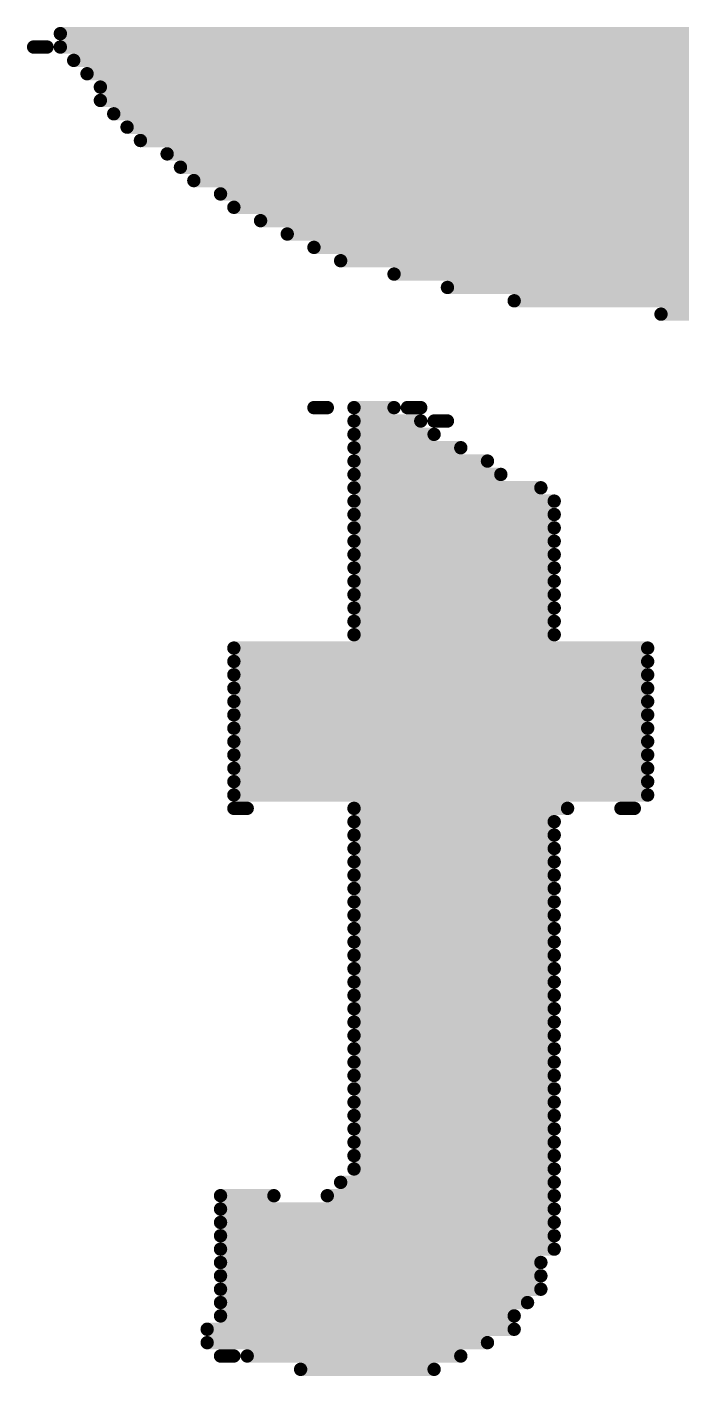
# Model space of a CAD drawing. Header units: inches. Extents: x -5 to 433, y -20 to 71.
# Drawn here: x 5.968 to 7.212, y 49.956 to 52.521 of the extents above; entities that cross this region are included whole.
import ezdxf

# ---------------------------------------------------------------- set-up
doc = ezdxf.new("R2010")
doc.units = ezdxf.units.IN
doc.layers.add('Bottom Overlay', color=54, linetype='Continuous')

msp = doc.modelspace()

# ---------------------------------------------------------------- linework, layer by layer
at = {"layer": 'Bottom Overlay'}
for points in [[(6.0312, 52.5082, 0.0254, 0.0254, 0), (8.5712, 52.5082, 0.0254, 0.0254, 0)], [(5.9804, 52.4828, 0.0254, 0.0254, 0), (6.0058, 52.4828, 0.0254, 0.0254, 0)], [(6.0312, 52.4828, 0.0254, 0.0254, 0), (8.5458, 52.4828, 0.0254, 0.0254, 0)], [(6.0566, 52.4574, 0.0254, 0.0254, 0), (8.5204, 52.4574, 0.0254, 0.0254, 0)], [(6.082, 52.432, 0.0254, 0.0254, 0), (8.5204, 52.432, 0.0254, 0.0254, 0)], [(6.1074, 52.4066, 0.0254, 0.0254, 0), (8.495, 52.4066, 0.0254, 0.0254, 0)], [(6.1074, 52.3812, 0.0254, 0.0254, 0), (8.4696, 52.3812, 0.0254, 0.0254, 0)], [(6.1328, 52.3558, 0.0254, 0.0254, 0), (8.4696, 52.3558, 0.0254, 0.0254, 0)], [(6.1582, 52.3304, 0.0254, 0.0254, 0), (8.4442, 52.3304, 0.0254, 0.0254, 0)], [(6.1836, 52.305, 0.0254, 0.0254, 0), (8.4188, 52.305, 0.0254, 0.0254, 0)], [(6.2344, 52.2796, 0.0254, 0.0254, 0), (8.3934, 52.2796, 0.0254, 0.0254, 0)], [(6.2598, 52.2542, 0.0254, 0.0254, 0), (8.3426, 52.2542, 0.0254, 0.0254, 0)], [(6.2852, 52.2288, 0.0254, 0.0254, 0), (8.3172, 52.2288, 0.0254, 0.0254, 0)], [(6.336, 52.2034, 0.0254, 0.0254, 0), (8.2918, 52.2034, 0.0254, 0.0254, 0)], [(6.3614, 52.178, 0.0254, 0.0254, 0), (8.2664, 52.178, 0.0254, 0.0254, 0)], [(6.4122, 52.1526, 0.0254, 0.0254, 0), (8.2156, 52.1526, 0.0254, 0.0254, 0)], [(6.463, 52.1272, 0.0254, 0.0254, 0), (8.1648, 52.1272, 0.0254, 0.0254, 0)], [(6.5138, 52.1018, 0.0254, 0.0254, 0), (8.0886, 52.1018, 0.0254, 0.0254, 0)], [(6.5646, 52.0764, 0.0254, 0.0254, 0), (8.0378, 52.0764, 0.0254, 0.0254, 0)], [(6.6662, 52.051, 0.0254, 0.0254, 0), (7.987, 52.051, 0.0254, 0.0254, 0)], [(6.7678, 52.0256, 0.0254, 0.0254, 0), (7.8092, 52.0256, 0.0254, 0.0254, 0)], [(6.8948, 52.0002, 0.0254, 0.0254, 0), (7.6822, 52.0002, 0.0254, 0.0254, 0)], [(7.1742, 51.9748, 0.0254, 0.0254, 0), (7.352, 51.9748, 0.0254, 0.0254, 0)], [(6.5138, 51.797, 0.0254, 0.0254, 0), (6.5392, 51.797, 0.0254, 0.0254, 0)], [(6.59, 51.797, 0.0254, 0.0254, 0), (6.6662, 51.797, 0.0254, 0.0254, 0)], [(6.6916, 51.797, 0.0254, 0.0254, 0), (6.717, 51.797, 0.0254, 0.0254, 0)], [(6.59, 51.7716, 0.0254, 0.0254, 0), (6.717, 51.7716, 0.0254, 0.0254, 0)], [(6.7424, 51.7716, 0.0254, 0.0254, 0), (6.7678, 51.7716, 0.0254, 0.0254, 0)], [(6.59, 51.7462, 0.0254, 0.0254, 0), (6.7424, 51.7462, 0.0254, 0.0254, 0)], [(6.59, 51.7208, 0.0254, 0.0254, 0), (6.7932, 51.7208, 0.0254, 0.0254, 0)], [(6.59, 51.6954, 0.0254, 0.0254, 0), (6.844, 51.6954, 0.0254, 0.0254, 0)], [(6.59, 51.67, 0.0254, 0.0254, 0), (6.8694, 51.67, 0.0254, 0.0254, 0)], [(6.59, 51.6446, 0.0254, 0.0254, 0), (6.9456, 51.6446, 0.0254, 0.0254, 0)], [(6.59, 51.6192, 0.0254, 0.0254, 0), (6.971, 51.6192, 0.0254, 0.0254, 0)], [(6.59, 51.5938, 0.0254, 0.0254, 0), (6.971, 51.5938, 0.0254, 0.0254, 0)], [(6.59, 51.5684, 0.0254, 0.0254, 0), (6.971, 51.5684, 0.0254, 0.0254, 0)], [(6.59, 51.543, 0.0254, 0.0254, 0), (6.971, 51.543, 0.0254, 0.0254, 0)], [(6.59, 51.5176, 0.0254, 0.0254, 0), (6.971, 51.5176, 0.0254, 0.0254, 0)], [(6.59, 51.4922, 0.0254, 0.0254, 0), (6.971, 51.4922, 0.0254, 0.0254, 0)], [(6.59, 51.4668, 0.0254, 0.0254, 0), (6.971, 51.4668, 0.0254, 0.0254, 0)], [(6.59, 51.4414, 0.0254, 0.0254, 0), (6.971, 51.4414, 0.0254, 0.0254, 0)], [(6.59, 51.416, 0.0254, 0.0254, 0), (6.971, 51.416, 0.0254, 0.0254, 0)], [(6.59, 51.3906, 0.0254, 0.0254, 0), (6.971, 51.3906, 0.0254, 0.0254, 0)], [(6.59, 51.3652, 0.0254, 0.0254, 0), (6.971, 51.3652, 0.0254, 0.0254, 0)], [(6.3614, 51.3398, 0.0254, 0.0254, 0), (7.1488, 51.3398, 0.0254, 0.0254, 0)], [(6.3614, 51.3144, 0.0254, 0.0254, 0), (7.1488, 51.3144, 0.0254, 0.0254, 0)], [(6.3614, 51.289, 0.0254, 0.0254, 0), (7.1488, 51.289, 0.0254, 0.0254, 0)], [(6.3614, 51.2636, 0.0254, 0.0254, 0), (7.1488, 51.2636, 0.0254, 0.0254, 0)], [(6.3614, 51.2382, 0.0254, 0.0254, 0), (7.1488, 51.2382, 0.0254, 0.0254, 0)], [(6.3614, 51.2128, 0.0254, 0.0254, 0), (7.1488, 51.2128, 0.0254, 0.0254, 0)], [(6.3614, 51.1874, 0.0254, 0.0254, 0), (7.1488, 51.1874, 0.0254, 0.0254, 0)], [(6.3614, 51.162, 0.0254, 0.0254, 0), (7.1488, 51.162, 0.0254, 0.0254, 0)], [(6.3614, 51.1366, 0.0254, 0.0254, 0), (7.1488, 51.1366, 0.0254, 0.0254, 0)], [(6.3614, 51.1112, 0.0254, 0.0254, 0), (7.1488, 51.1112, 0.0254, 0.0254, 0)], [(6.3614, 51.0858, 0.0254, 0.0254, 0), (7.1488, 51.0858, 0.0254, 0.0254, 0)], [(6.3614, 51.0604, 0.0254, 0.0254, 0), (7.1488, 51.0604, 0.0254, 0.0254, 0)], [(6.3614, 51.035, 0.0254, 0.0254, 0), (6.3868, 51.035, 0.0254, 0.0254, 0)], [(6.59, 51.035, 0.0254, 0.0254, 0), (6.9964, 51.035, 0.0254, 0.0254, 0)], [(7.098, 51.035, 0.0254, 0.0254, 0), (7.1234, 51.035, 0.0254, 0.0254, 0)], [(6.59, 51.0096, 0.0254, 0.0254, 0), (6.971, 51.0096, 0.0254, 0.0254, 0)], [(6.59, 50.9842, 0.0254, 0.0254, 0), (6.971, 50.9842, 0.0254, 0.0254, 0)], [(6.59, 50.9588, 0.0254, 0.0254, 0), (6.971, 50.9588, 0.0254, 0.0254, 0)], [(6.59, 50.9334, 0.0254, 0.0254, 0), (6.971, 50.9334, 0.0254, 0.0254, 0)], [(6.59, 50.908, 0.0254, 0.0254, 0), (6.971, 50.908, 0.0254, 0.0254, 0)], [(6.59, 50.8826, 0.0254, 0.0254, 0), (6.971, 50.8826, 0.0254, 0.0254, 0)], [(6.59, 50.8572, 0.0254, 0.0254, 0), (6.971, 50.8572, 0.0254, 0.0254, 0)], [(6.59, 50.8318, 0.0254, 0.0254, 0), (6.971, 50.8318, 0.0254, 0.0254, 0)], [(6.59, 50.8064, 0.0254, 0.0254, 0), (6.971, 50.8064, 0.0254, 0.0254, 0)], [(6.59, 50.781, 0.0254, 0.0254, 0), (6.971, 50.781, 0.0254, 0.0254, 0)], [(6.59, 50.7556, 0.0254, 0.0254, 0), (6.971, 50.7556, 0.0254, 0.0254, 0)], [(6.59, 50.7302, 0.0254, 0.0254, 0), (6.971, 50.7302, 0.0254, 0.0254, 0)], [(6.59, 50.7048, 0.0254, 0.0254, 0), (6.971, 50.7048, 0.0254, 0.0254, 0)], [(6.59, 50.6794, 0.0254, 0.0254, 0), (6.971, 50.6794, 0.0254, 0.0254, 0)], [(6.59, 50.654, 0.0254, 0.0254, 0), (6.971, 50.654, 0.0254, 0.0254, 0)], [(6.59, 50.6286, 0.0254, 0.0254, 0), (6.971, 50.6286, 0.0254, 0.0254, 0)], [(6.59, 50.6032, 0.0254, 0.0254, 0), (6.971, 50.6032, 0.0254, 0.0254, 0)], [(6.59, 50.5778, 0.0254, 0.0254, 0), (6.971, 50.5778, 0.0254, 0.0254, 0)], [(6.59, 50.5524, 0.0254, 0.0254, 0), (6.971, 50.5524, 0.0254, 0.0254, 0)], [(6.59, 50.527, 0.0254, 0.0254, 0), (6.971, 50.527, 0.0254, 0.0254, 0)], [(6.59, 50.5016, 0.0254, 0.0254, 0), (6.971, 50.5016, 0.0254, 0.0254, 0)], [(6.59, 50.4762, 0.0254, 0.0254, 0), (6.971, 50.4762, 0.0254, 0.0254, 0)], [(6.59, 50.4508, 0.0254, 0.0254, 0), (6.971, 50.4508, 0.0254, 0.0254, 0)], [(6.59, 50.4254, 0.0254, 0.0254, 0), (6.971, 50.4254, 0.0254, 0.0254, 0)], [(6.59, 50.4, 0.0254, 0.0254, 0), (6.971, 50.4, 0.0254, 0.0254, 0)], [(6.59, 50.3746, 0.0254, 0.0254, 0), (6.971, 50.3746, 0.0254, 0.0254, 0)], [(6.59, 50.3492, 0.0254, 0.0254, 0), (6.971, 50.3492, 0.0254, 0.0254, 0)], [(6.5646, 50.3238, 0.0254, 0.0254, 0), (6.971, 50.3238, 0.0254, 0.0254, 0)], [(6.336, 50.2984, 0.0254, 0.0254, 0), (6.4376, 50.2984, 0.0254, 0.0254, 0)], [(6.5392, 50.2984, 0.0254, 0.0254, 0), (6.971, 50.2984, 0.0254, 0.0254, 0)], [(6.336, 50.273, 0.0254, 0.0254, 0), (6.971, 50.273, 0.0254, 0.0254, 0)], [(6.336, 50.2476, 0.0254, 0.0254, 0), (6.971, 50.2476, 0.0254, 0.0254, 0)], [(6.336, 50.2222, 0.0254, 0.0254, 0), (6.971, 50.2222, 0.0254, 0.0254, 0)], [(6.336, 50.1968, 0.0254, 0.0254, 0), (6.971, 50.1968, 0.0254, 0.0254, 0)], [(6.336, 50.1714, 0.0254, 0.0254, 0), (6.9456, 50.1714, 0.0254, 0.0254, 0)], [(6.336, 50.146, 0.0254, 0.0254, 0), (6.9456, 50.146, 0.0254, 0.0254, 0)], [(6.336, 50.1206, 0.0254, 0.0254, 0), (6.9456, 50.1206, 0.0254, 0.0254, 0)], [(6.336, 50.0952, 0.0254, 0.0254, 0), (6.9202, 50.0952, 0.0254, 0.0254, 0)], [(6.336, 50.0698, 0.0254, 0.0254, 0), (6.8948, 50.0698, 0.0254, 0.0254, 0)], [(6.3106, 50.0444, 0.0254, 0.0254, 0), (6.8948, 50.0444, 0.0254, 0.0254, 0)], [(6.3106, 50.019, 0.0254, 0.0254, 0), (6.844, 50.019, 0.0254, 0.0254, 0)], [(6.336, 49.9936, 0.0254, 0.0254, 0), (6.3614, 49.9936, 0.0254, 0.0254, 0)], [(6.3868, 49.9936, 0.0254, 0.0254, 0), (6.7932, 49.9936, 0.0254, 0.0254, 0)], [(6.4884, 49.9682, 0.0254, 0.0254, 0), (6.7424, 49.9682, 0.0254, 0.0254, 0)]]:
    msp.add_lwpolyline(points, format="xyseb", dxfattribs=at)
for points in [[(6.0249, 52.5082, 0.0127, 0.0127, 1), (6.0376, 52.5082, 0.0127, 0.0127, 1)], [(5.9741, 52.4828, 0.0127, 0.0127, 1), (5.9868, 52.4828, 0.0127, 0.0127, 1)], [(5.9995, 52.4828, 0.0127, 0.0127, 1), (6.0122, 52.4828, 0.0127, 0.0127, 1)], [(6.0249, 52.4828, 0.0127, 0.0127, 1), (6.0376, 52.4828, 0.0127, 0.0127, 1)], [(6.0503, 52.4574, 0.0127, 0.0127, 1), (6.063, 52.4574, 0.0127, 0.0127, 1)], [(6.0757, 52.432, 0.0127, 0.0127, 1), (6.0884, 52.432, 0.0127, 0.0127, 1)], [(6.1011, 52.4066, 0.0127, 0.0127, 1), (6.1138, 52.4066, 0.0127, 0.0127, 1)], [(6.1011, 52.3812, 0.0127, 0.0127, 1), (6.1138, 52.3812, 0.0127, 0.0127, 1)], [(6.1265, 52.3558, 0.0127, 0.0127, 1), (6.1392, 52.3558, 0.0127, 0.0127, 1)], [(6.1519, 52.3304, 0.0127, 0.0127, 1), (6.1646, 52.3304, 0.0127, 0.0127, 1)], [(6.1773, 52.305, 0.0127, 0.0127, 1), (6.19, 52.305, 0.0127, 0.0127, 1)], [(6.2281, 52.2796, 0.0127, 0.0127, 1), (6.2408, 52.2796, 0.0127, 0.0127, 1)], [(6.2535, 52.2542, 0.0127, 0.0127, 1), (6.2662, 52.2542, 0.0127, 0.0127, 1)], [(6.2789, 52.2288, 0.0127, 0.0127, 1), (6.2916, 52.2288, 0.0127, 0.0127, 1)], [(6.3297, 52.2034, 0.0127, 0.0127, 1), (6.3424, 52.2034, 0.0127, 0.0127, 1)], [(6.3551, 52.178, 0.0127, 0.0127, 1), (6.3678, 52.178, 0.0127, 0.0127, 1)], [(6.4059, 52.1526, 0.0127, 0.0127, 1), (6.4186, 52.1526, 0.0127, 0.0127, 1)], [(6.4567, 52.1272, 0.0127, 0.0127, 1), (6.4694, 52.1272, 0.0127, 0.0127, 1)], [(6.5075, 52.1018, 0.0127, 0.0127, 1), (6.5202, 52.1018, 0.0127, 0.0127, 1)], [(6.5583, 52.0764, 0.0127, 0.0127, 1), (6.571, 52.0764, 0.0127, 0.0127, 1)], [(6.6599, 52.051, 0.0127, 0.0127, 1), (6.6726, 52.051, 0.0127, 0.0127, 1)], [(6.7615, 52.0256, 0.0127, 0.0127, 1), (6.7742, 52.0256, 0.0127, 0.0127, 1)], [(6.8885, 52.0002, 0.0127, 0.0127, 1), (6.9012, 52.0002, 0.0127, 0.0127, 1)], [(7.1679, 51.9748, 0.0127, 0.0127, 1), (7.1806, 51.9748, 0.0127, 0.0127, 1)], [(6.5075, 51.797, 0.0127, 0.0127, 1), (6.5202, 51.797, 0.0127, 0.0127, 1)], [(6.5329, 51.797, 0.0127, 0.0127, 1), (6.5456, 51.797, 0.0127, 0.0127, 1)], [(6.5837, 51.797, 0.0127, 0.0127, 1), (6.5964, 51.797, 0.0127, 0.0127, 1)], [(6.6599, 51.797, 0.0127, 0.0127, 1), (6.6726, 51.797, 0.0127, 0.0127, 1)], [(6.6853, 51.797, 0.0127, 0.0127, 1), (6.698, 51.797, 0.0127, 0.0127, 1)], [(6.7107, 51.797, 0.0127, 0.0127, 1), (6.7234, 51.797, 0.0127, 0.0127, 1)], [(6.5837, 51.7716, 0.0127, 0.0127, 1), (6.5964, 51.7716, 0.0127, 0.0127, 1)], [(6.7107, 51.7716, 0.0127, 0.0127, 1), (6.7234, 51.7716, 0.0127, 0.0127, 1)], [(6.7361, 51.7716, 0.0127, 0.0127, 1), (6.7488, 51.7716, 0.0127, 0.0127, 1)], [(6.7615, 51.7716, 0.0127, 0.0127, 1), (6.7742, 51.7716, 0.0127, 0.0127, 1)], [(6.5837, 51.7462, 0.0127, 0.0127, 1), (6.5964, 51.7462, 0.0127, 0.0127, 1)], [(6.7361, 51.7462, 0.0127, 0.0127, 1), (6.7488, 51.7462, 0.0127, 0.0127, 1)], [(6.5837, 51.7208, 0.0127, 0.0127, 1), (6.5964, 51.7208, 0.0127, 0.0127, 1)], [(6.7869, 51.7208, 0.0127, 0.0127, 1), (6.7996, 51.7208, 0.0127, 0.0127, 1)], [(6.5837, 51.6954, 0.0127, 0.0127, 1), (6.5964, 51.6954, 0.0127, 0.0127, 1)], [(6.8377, 51.6954, 0.0127, 0.0127, 1), (6.8504, 51.6954, 0.0127, 0.0127, 1)], [(6.5837, 51.67, 0.0127, 0.0127, 1), (6.5964, 51.67, 0.0127, 0.0127, 1)], [(6.8631, 51.67, 0.0127, 0.0127, 1), (6.8758, 51.67, 0.0127, 0.0127, 1)], [(6.5837, 51.6446, 0.0127, 0.0127, 1), (6.5964, 51.6446, 0.0127, 0.0127, 1)], [(6.9393, 51.6446, 0.0127, 0.0127, 1), (6.952, 51.6446, 0.0127, 0.0127, 1)], [(6.5837, 51.6192, 0.0127, 0.0127, 1), (6.5964, 51.6192, 0.0127, 0.0127, 1)], [(6.9647, 51.6192, 0.0127, 0.0127, 1), (6.9774, 51.6192, 0.0127, 0.0127, 1)], [(6.5837, 51.5938, 0.0127, 0.0127, 1), (6.5964, 51.5938, 0.0127, 0.0127, 1)], [(6.9647, 51.5938, 0.0127, 0.0127, 1), (6.9774, 51.5938, 0.0127, 0.0127, 1)], [(6.5837, 51.5684, 0.0127, 0.0127, 1), (6.5964, 51.5684, 0.0127, 0.0127, 1)], [(6.9647, 51.5684, 0.0127, 0.0127, 1), (6.9774, 51.5684, 0.0127, 0.0127, 1)], [(6.5837, 51.543, 0.0127, 0.0127, 1), (6.5964, 51.543, 0.0127, 0.0127, 1)], [(6.9647, 51.543, 0.0127, 0.0127, 1), (6.9774, 51.543, 0.0127, 0.0127, 1)], [(6.5837, 51.5176, 0.0127, 0.0127, 1), (6.5964, 51.5176, 0.0127, 0.0127, 1)], [(6.9647, 51.5176, 0.0127, 0.0127, 1), (6.9774, 51.5176, 0.0127, 0.0127, 1)], [(6.5837, 51.4922, 0.0127, 0.0127, 1), (6.5964, 51.4922, 0.0127, 0.0127, 1)], [(6.9647, 51.4922, 0.0127, 0.0127, 1), (6.9774, 51.4922, 0.0127, 0.0127, 1)], [(6.5837, 51.4668, 0.0127, 0.0127, 1), (6.5964, 51.4668, 0.0127, 0.0127, 1)], [(6.9647, 51.4668, 0.0127, 0.0127, 1), (6.9774, 51.4668, 0.0127, 0.0127, 1)], [(6.5837, 51.4414, 0.0127, 0.0127, 1), (6.5964, 51.4414, 0.0127, 0.0127, 1)], [(6.9647, 51.4414, 0.0127, 0.0127, 1), (6.9774, 51.4414, 0.0127, 0.0127, 1)], [(6.5837, 51.416, 0.0127, 0.0127, 1), (6.5964, 51.416, 0.0127, 0.0127, 1)], [(6.9647, 51.416, 0.0127, 0.0127, 1), (6.9774, 51.416, 0.0127, 0.0127, 1)], [(6.5837, 51.3906, 0.0127, 0.0127, 1), (6.5964, 51.3906, 0.0127, 0.0127, 1)], [(6.9647, 51.3906, 0.0127, 0.0127, 1), (6.9774, 51.3906, 0.0127, 0.0127, 1)], [(6.5837, 51.3652, 0.0127, 0.0127, 1), (6.5964, 51.3652, 0.0127, 0.0127, 1)], [(6.9647, 51.3652, 0.0127, 0.0127, 1), (6.9774, 51.3652, 0.0127, 0.0127, 1)], [(6.3551, 51.3398, 0.0127, 0.0127, 1), (6.3678, 51.3398, 0.0127, 0.0127, 1)], [(7.1425, 51.3398, 0.0127, 0.0127, 1), (7.1552, 51.3398, 0.0127, 0.0127, 1)], [(6.3551, 51.3144, 0.0127, 0.0127, 1), (6.3678, 51.3144, 0.0127, 0.0127, 1)], [(7.1425, 51.3144, 0.0127, 0.0127, 1), (7.1552, 51.3144, 0.0127, 0.0127, 1)], [(6.3551, 51.289, 0.0127, 0.0127, 1), (6.3678, 51.289, 0.0127, 0.0127, 1)], [(7.1425, 51.289, 0.0127, 0.0127, 1), (7.1552, 51.289, 0.0127, 0.0127, 1)], [(6.3551, 51.2636, 0.0127, 0.0127, 1), (6.3678, 51.2636, 0.0127, 0.0127, 1)], [(7.1425, 51.2636, 0.0127, 0.0127, 1), (7.1552, 51.2636, 0.0127, 0.0127, 1)], [(6.3551, 51.2382, 0.0127, 0.0127, 1), (6.3678, 51.2382, 0.0127, 0.0127, 1)], [(7.1425, 51.2382, 0.0127, 0.0127, 1), (7.1552, 51.2382, 0.0127, 0.0127, 1)], [(6.3551, 51.2128, 0.0127, 0.0127, 1), (6.3678, 51.2128, 0.0127, 0.0127, 1)], [(7.1425, 51.2128, 0.0127, 0.0127, 1), (7.1552, 51.2128, 0.0127, 0.0127, 1)], [(6.3551, 51.1874, 0.0127, 0.0127, 1), (6.3678, 51.1874, 0.0127, 0.0127, 1)], [(7.1425, 51.1874, 0.0127, 0.0127, 1), (7.1552, 51.1874, 0.0127, 0.0127, 1)], [(6.3551, 51.162, 0.0127, 0.0127, 1), (6.3678, 51.162, 0.0127, 0.0127, 1)], [(7.1425, 51.162, 0.0127, 0.0127, 1), (7.1552, 51.162, 0.0127, 0.0127, 1)], [(6.3551, 51.1366, 0.0127, 0.0127, 1), (6.3678, 51.1366, 0.0127, 0.0127, 1)], [(7.1425, 51.1366, 0.0127, 0.0127, 1), (7.1552, 51.1366, 0.0127, 0.0127, 1)], [(6.3551, 51.1112, 0.0127, 0.0127, 1), (6.3678, 51.1112, 0.0127, 0.0127, 1)], [(7.1425, 51.1112, 0.0127, 0.0127, 1), (7.1552, 51.1112, 0.0127, 0.0127, 1)], [(6.3551, 51.0858, 0.0127, 0.0127, 1), (6.3678, 51.0858, 0.0127, 0.0127, 1)], [(7.1425, 51.0858, 0.0127, 0.0127, 1), (7.1552, 51.0858, 0.0127, 0.0127, 1)], [(6.3551, 51.0604, 0.0127, 0.0127, 1), (6.3678, 51.0604, 0.0127, 0.0127, 1)], [(7.1425, 51.0604, 0.0127, 0.0127, 1), (7.1552, 51.0604, 0.0127, 0.0127, 1)], [(6.3551, 51.035, 0.0127, 0.0127, 1), (6.3678, 51.035, 0.0127, 0.0127, 1)], [(6.3805, 51.035, 0.0127, 0.0127, 1), (6.3932, 51.035, 0.0127, 0.0127, 1)], [(6.5837, 51.035, 0.0127, 0.0127, 1), (6.5964, 51.035, 0.0127, 0.0127, 1)], [(6.9901, 51.035, 0.0127, 0.0127, 1), (7.0028, 51.035, 0.0127, 0.0127, 1)], [(7.0917, 51.035, 0.0127, 0.0127, 1), (7.1044, 51.035, 0.0127, 0.0127, 1)], [(7.1171, 51.035, 0.0127, 0.0127, 1), (7.1298, 51.035, 0.0127, 0.0127, 1)], [(6.5837, 51.0096, 0.0127, 0.0127, 1), (6.5964, 51.0096, 0.0127, 0.0127, 1)], [(6.9647, 51.0096, 0.0127, 0.0127, 1), (6.9774, 51.0096, 0.0127, 0.0127, 1)], [(6.5837, 50.9842, 0.0127, 0.0127, 1), (6.5964, 50.9842, 0.0127, 0.0127, 1)], [(6.9647, 50.9842, 0.0127, 0.0127, 1), (6.9774, 50.9842, 0.0127, 0.0127, 1)], [(6.5837, 50.9588, 0.0127, 0.0127, 1), (6.5964, 50.9588, 0.0127, 0.0127, 1)], [(6.9647, 50.9588, 0.0127, 0.0127, 1), (6.9774, 50.9588, 0.0127, 0.0127, 1)], [(6.5837, 50.9334, 0.0127, 0.0127, 1), (6.5964, 50.9334, 0.0127, 0.0127, 1)], [(6.9647, 50.9334, 0.0127, 0.0127, 1), (6.9774, 50.9334, 0.0127, 0.0127, 1)], [(6.5837, 50.908, 0.0127, 0.0127, 1), (6.5964, 50.908, 0.0127, 0.0127, 1)], [(6.9647, 50.908, 0.0127, 0.0127, 1), (6.9774, 50.908, 0.0127, 0.0127, 1)], [(6.5837, 50.8826, 0.0127, 0.0127, 1), (6.5964, 50.8826, 0.0127, 0.0127, 1)], [(6.9647, 50.8826, 0.0127, 0.0127, 1), (6.9774, 50.8826, 0.0127, 0.0127, 1)], [(6.5837, 50.8572, 0.0127, 0.0127, 1), (6.5964, 50.8572, 0.0127, 0.0127, 1)], [(6.9647, 50.8572, 0.0127, 0.0127, 1), (6.9774, 50.8572, 0.0127, 0.0127, 1)], [(6.5837, 50.8318, 0.0127, 0.0127, 1), (6.5964, 50.8318, 0.0127, 0.0127, 1)], [(6.9647, 50.8318, 0.0127, 0.0127, 1), (6.9774, 50.8318, 0.0127, 0.0127, 1)], [(6.5837, 50.8064, 0.0127, 0.0127, 1), (6.5964, 50.8064, 0.0127, 0.0127, 1)], [(6.9647, 50.8064, 0.0127, 0.0127, 1), (6.9774, 50.8064, 0.0127, 0.0127, 1)], [(6.5837, 50.781, 0.0127, 0.0127, 1), (6.5964, 50.781, 0.0127, 0.0127, 1)], [(6.9647, 50.781, 0.0127, 0.0127, 1), (6.9774, 50.781, 0.0127, 0.0127, 1)], [(6.5837, 50.7556, 0.0127, 0.0127, 1), (6.5964, 50.7556, 0.0127, 0.0127, 1)], [(6.9647, 50.7556, 0.0127, 0.0127, 1), (6.9774, 50.7556, 0.0127, 0.0127, 1)], [(6.5837, 50.7302, 0.0127, 0.0127, 1), (6.5964, 50.7302, 0.0127, 0.0127, 1)], [(6.9647, 50.7302, 0.0127, 0.0127, 1), (6.9774, 50.7302, 0.0127, 0.0127, 1)], [(6.5837, 50.7048, 0.0127, 0.0127, 1), (6.5964, 50.7048, 0.0127, 0.0127, 1)], [(6.9647, 50.7048, 0.0127, 0.0127, 1), (6.9774, 50.7048, 0.0127, 0.0127, 1)], [(6.5837, 50.6794, 0.0127, 0.0127, 1), (6.5964, 50.6794, 0.0127, 0.0127, 1)], [(6.5837, 50.654, 0.0127, 0.0127, 1), (6.5964, 50.654, 0.0127, 0.0127, 1)], [(6.9647, 50.6794, 0.0127, 0.0127, 1), (6.9774, 50.6794, 0.0127, 0.0127, 1)], [(6.9647, 50.654, 0.0127, 0.0127, 1), (6.9774, 50.654, 0.0127, 0.0127, 1)], [(6.5837, 50.6286, 0.0127, 0.0127, 1), (6.5964, 50.6286, 0.0127, 0.0127, 1)], [(6.9647, 50.6286, 0.0127, 0.0127, 1), (6.9774, 50.6286, 0.0127, 0.0127, 1)], [(6.5837, 50.6032, 0.0127, 0.0127, 1), (6.5964, 50.6032, 0.0127, 0.0127, 1)], [(6.9647, 50.6032, 0.0127, 0.0127, 1), (6.9774, 50.6032, 0.0127, 0.0127, 1)], [(6.5837, 50.5778, 0.0127, 0.0127, 1), (6.5964, 50.5778, 0.0127, 0.0127, 1)], [(6.9647, 50.5778, 0.0127, 0.0127, 1), (6.9774, 50.5778, 0.0127, 0.0127, 1)], [(6.5837, 50.5524, 0.0127, 0.0127, 1), (6.5964, 50.5524, 0.0127, 0.0127, 1)], [(6.9647, 50.5524, 0.0127, 0.0127, 1), (6.9774, 50.5524, 0.0127, 0.0127, 1)], [(6.5837, 50.527, 0.0127, 0.0127, 1), (6.5964, 50.527, 0.0127, 0.0127, 1)], [(6.9647, 50.527, 0.0127, 0.0127, 1), (6.9774, 50.527, 0.0127, 0.0127, 1)], [(6.5837, 50.5016, 0.0127, 0.0127, 1), (6.5964, 50.5016, 0.0127, 0.0127, 1)], [(6.9647, 50.5016, 0.0127, 0.0127, 1), (6.9774, 50.5016, 0.0127, 0.0127, 1)], [(6.5837, 50.4762, 0.0127, 0.0127, 1), (6.5964, 50.4762, 0.0127, 0.0127, 1)], [(6.9647, 50.4762, 0.0127, 0.0127, 1), (6.9774, 50.4762, 0.0127, 0.0127, 1)], [(6.5837, 50.4508, 0.0127, 0.0127, 1), (6.5964, 50.4508, 0.0127, 0.0127, 1)], [(6.9647, 50.4508, 0.0127, 0.0127, 1), (6.9774, 50.4508, 0.0127, 0.0127, 1)], [(6.5837, 50.4254, 0.0127, 0.0127, 1), (6.5964, 50.4254, 0.0127, 0.0127, 1)], [(6.9647, 50.4254, 0.0127, 0.0127, 1), (6.9774, 50.4254, 0.0127, 0.0127, 1)], [(6.5837, 50.4, 0.0127, 0.0127, 1), (6.5964, 50.4, 0.0127, 0.0127, 1)], [(6.9647, 50.4, 0.0127, 0.0127, 1), (6.9774, 50.4, 0.0127, 0.0127, 1)], [(6.5837, 50.3746, 0.0127, 0.0127, 1), (6.5964, 50.3746, 0.0127, 0.0127, 1)], [(6.9647, 50.3746, 0.0127, 0.0127, 1), (6.9774, 50.3746, 0.0127, 0.0127, 1)], [(6.5837, 50.3492, 0.0127, 0.0127, 1), (6.5964, 50.3492, 0.0127, 0.0127, 1)], [(6.9647, 50.3492, 0.0127, 0.0127, 1), (6.9774, 50.3492, 0.0127, 0.0127, 1)], [(6.5583, 50.3238, 0.0127, 0.0127, 1), (6.571, 50.3238, 0.0127, 0.0127, 1)], [(6.9647, 50.3238, 0.0127, 0.0127, 1), (6.9774, 50.3238, 0.0127, 0.0127, 1)], [(6.3297, 50.2984, 0.0127, 0.0127, 1), (6.3424, 50.2984, 0.0127, 0.0127, 1)], [(6.4313, 50.2984, 0.0127, 0.0127, 1), (6.444, 50.2984, 0.0127, 0.0127, 1)], [(6.5329, 50.2984, 0.0127, 0.0127, 1), (6.5456, 50.2984, 0.0127, 0.0127, 1)], [(6.9647, 50.2984, 0.0127, 0.0127, 1), (6.9774, 50.2984, 0.0127, 0.0127, 1)], [(6.3297, 50.273, 0.0127, 0.0127, 1), (6.3424, 50.273, 0.0127, 0.0127, 1)], [(6.9647, 50.273, 0.0127, 0.0127, 1), (6.9774, 50.273, 0.0127, 0.0127, 1)], [(6.3297, 50.2476, 0.0127, 0.0127, 1), (6.3424, 50.2476, 0.0127, 0.0127, 1)], [(6.9647, 50.2476, 0.0127, 0.0127, 1), (6.9774, 50.2476, 0.0127, 0.0127, 1)], [(6.3297, 50.2222, 0.0127, 0.0127, 1), (6.3424, 50.2222, 0.0127, 0.0127, 1)], [(6.9647, 50.2222, 0.0127, 0.0127, 1), (6.9774, 50.2222, 0.0127, 0.0127, 1)], [(6.3297, 50.1968, 0.0127, 0.0127, 1), (6.3424, 50.1968, 0.0127, 0.0127, 1)], [(6.9647, 50.1968, 0.0127, 0.0127, 1), (6.9774, 50.1968, 0.0127, 0.0127, 1)], [(6.3297, 50.1714, 0.0127, 0.0127, 1), (6.3424, 50.1714, 0.0127, 0.0127, 1)], [(6.9393, 50.1714, 0.0127, 0.0127, 1), (6.952, 50.1714, 0.0127, 0.0127, 1)], [(6.3297, 50.146, 0.0127, 0.0127, 1), (6.3424, 50.146, 0.0127, 0.0127, 1)], [(6.9393, 50.146, 0.0127, 0.0127, 1), (6.952, 50.146, 0.0127, 0.0127, 1)], [(6.3297, 50.1206, 0.0127, 0.0127, 1), (6.3424, 50.1206, 0.0127, 0.0127, 1)], [(6.9393, 50.1206, 0.0127, 0.0127, 1), (6.952, 50.1206, 0.0127, 0.0127, 1)], [(6.3297, 50.0952, 0.0127, 0.0127, 1), (6.3424, 50.0952, 0.0127, 0.0127, 1)], [(6.9139, 50.0952, 0.0127, 0.0127, 1), (6.9266, 50.0952, 0.0127, 0.0127, 1)], [(6.3297, 50.0698, 0.0127, 0.0127, 1), (6.3424, 50.0698, 0.0127, 0.0127, 1)], [(6.8885, 50.0698, 0.0127, 0.0127, 1), (6.9012, 50.0698, 0.0127, 0.0127, 1)], [(6.3043, 50.0444, 0.0127, 0.0127, 1), (6.317, 50.0444, 0.0127, 0.0127, 1)], [(6.8885, 50.0444, 0.0127, 0.0127, 1), (6.9012, 50.0444, 0.0127, 0.0127, 1)], [(6.3043, 50.019, 0.0127, 0.0127, 1), (6.317, 50.019, 0.0127, 0.0127, 1)], [(6.8377, 50.019, 0.0127, 0.0127, 1), (6.8504, 50.019, 0.0127, 0.0127, 1)], [(6.3297, 49.9936, 0.0127, 0.0127, 1), (6.3424, 49.9936, 0.0127, 0.0127, 1)], [(6.3551, 49.9936, 0.0127, 0.0127, 1), (6.3678, 49.9936, 0.0127, 0.0127, 1)], [(6.3805, 49.9936, 0.0127, 0.0127, 1), (6.3932, 49.9936, 0.0127, 0.0127, 1)], [(6.7869, 49.9936, 0.0127, 0.0127, 1), (6.7996, 49.9936, 0.0127, 0.0127, 1)], [(6.4821, 49.9682, 0.0127, 0.0127, 1), (6.4948, 49.9682, 0.0127, 0.0127, 1)], [(6.7361, 49.9682, 0.0127, 0.0127, 1), (6.7488, 49.9682, 0.0127, 0.0127, 1)]]:
    msp.add_lwpolyline(points, format="xyseb", close=True, dxfattribs=at)

doc.saveas('drawing.dxf')
